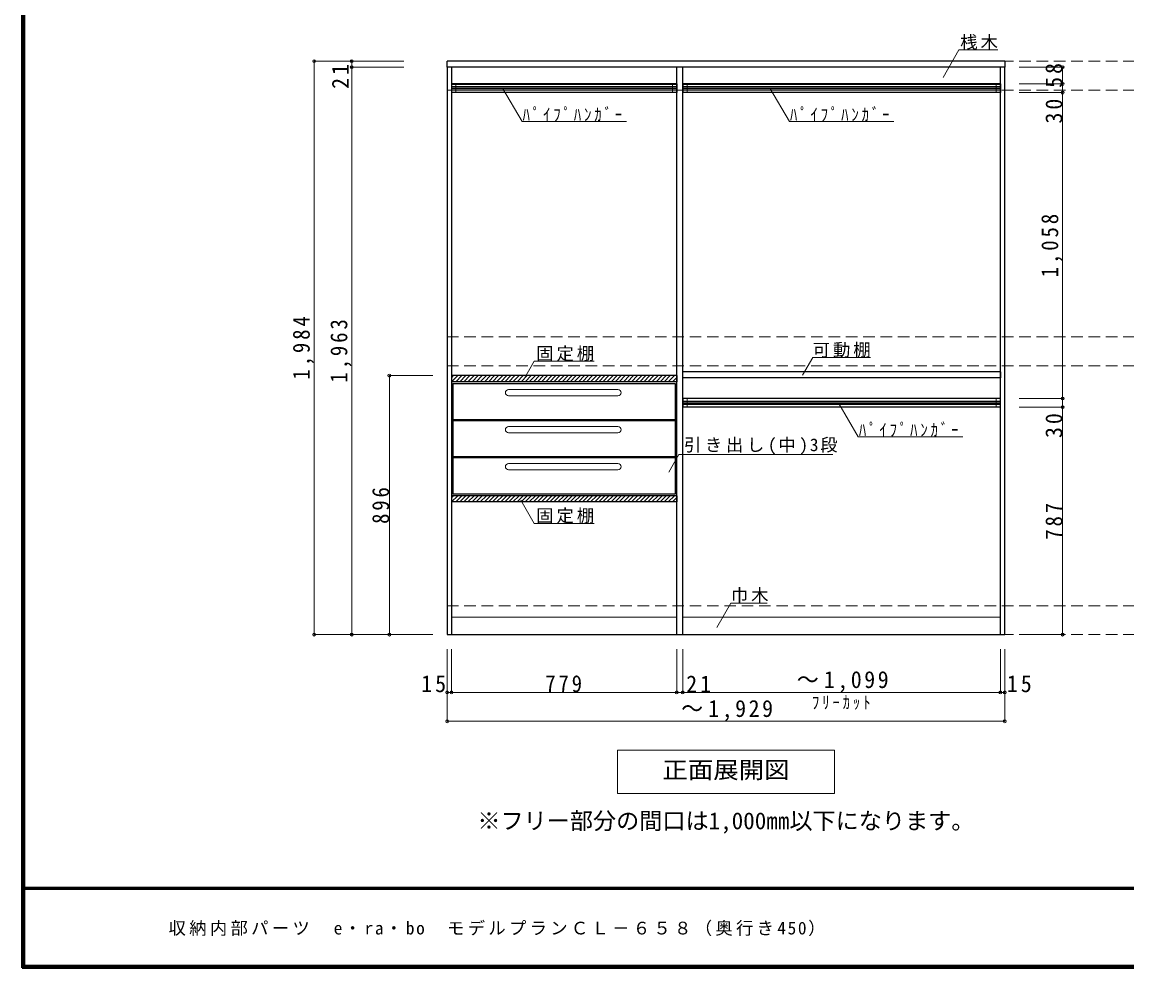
# Model space of a CAD drawing. Units: millimetres at full size, sheet at 1:20. Extents: x -3922 to 3878, y -2932 to 2722.
# Drawn here: x -3922 to -100, y -2864 to 408 of the extents above; entities that cross this region are included whole.
import ezdxf
from ezdxf.enums import TextEntityAlignment as Align

# ---------------------------------------------------------------- set-up
doc = ezdxf.new("R2010")
doc.units = ezdxf.units.MM
doc.header["$LTSCALE"] = 20
doc.header["$PDMODE"] = 32
doc.header["$PDSIZE"] = 10
doc.linetypes.add('DASHED2', pattern=[3, 2, -1])
for name, color, linetype, lineweight in [('0-2', 2, 'Continuous', 35), ('0-3_固定棚', 3, 'Continuous', 25), ('0-4_可動棚', 2, 'Continuous', 35), ('0-6_パイプハンガー', 4, 'Continuous', 9), ('0-7_桟木・巾木', 2, 'Continuous', 35), ('0-8', 7, 'Continuous', 18), ('0-A_文字', 7, 'Continuous', 18), ('0-B_寸法', 7, 'Continuous', 9), ('0-C_ハッチ', 4, 'Continuous', 9), ('F-1_枠', 6, 'Continuous', 40)]:
    doc.layers.add(name, color=color, linetype=linetype, lineweight=lineweight)
doc.layers.add('F-A_文字', color=7, linetype='Continuous')
doc.styles.add('ＭＳ ゴシック', font='')
doc.styles.get('ＭＳ ゴシック').set_extended_font_data('MS Gothic')

msp = doc.modelspace()

# ---------------------------------------------------------------- linework, layer by layer
at = {"layer": '0-2', "color": 3, "lineweight": 25}
for p, q in [((-2451.53, 251.73), (-2451.53, 272.73)), ((-522.53, 272.73), (-2451.53, 272.73)), ((-522.53, 272.73), (-522.53, 251.73)), ((-2451.53, 251.73), (-2451.53, -1711.27)), ((-522.53, 251.73), (-2451.53, 251.73)), ((-2436.53, 251.73), (-2436.53, -1711.27)), ((-1657.53, -1711.27), (-1657.53, 251.73)), ((-1636.53, -1711.27), (-1636.53, 251.73)), ((-537.53, -1711.27), (-537.53, 251.73)), ((-522.53, -1711.27), (-522.53, 251.73)), ((-2451.53, -1711.27), (-522.53, -1711.27))]:
    msp.add_line(p, q, dxfattribs=at)
at = {"layer": '0-3_固定棚'}
for p, q in [((-2436.53, -815.27), (-2436.53, -836.27)), ((-1657.53, -815.27), (-2436.53, -815.27)), ((-1657.53, -836.27), (-2436.53, -836.27)), ((-1657.53, -815.27), (-1657.53, -836.27)), ((-2436.53, -1231.27), (-2436.53, -1252.27)), ((-1657.53, -1231.27), (-2436.53, -1231.27)), ((-1657.53, -1252.27), (-2436.53, -1252.27)), ((-1657.53, -1231.27), (-1657.53, -1252.27))]:
    msp.add_line(p, q, dxfattribs=at)
at = {"layer": '0-4_可動棚', "color": 3, "lineweight": 25}
for q in [(-1636.53, -802.27), (-537.53, -823.27)]:
    msp.add_line((-537.53, -802.27), q, dxfattribs=at)
msp.add_lwpolyline([(-537.53, -823.27), (-1636.53, -823.27), (-1636.53, -802.27)], dxfattribs=at)
at = {"layer": '0-6_パイプハンガー', "color": 3, "lineweight": 25}
for p, q in [((-2436.53, 193.73), (-2436.53, 163.73)), ((-1657.53, 193.73), (-2436.53, 193.73)), ((-1657.53, 193.73), (-1657.53, 163.73)), ((-1636.53, 193.73), (-1636.53, 163.73)), ((-537.53, 193.73), (-1636.53, 193.73)), ((-537.53, 193.73), (-537.53, 163.73)), ((-1657.53, 163.73), (-2436.53, 163.73)), ((-537.53, 163.73), (-1636.53, 163.73)), ((-537.53, -894.27), (-1636.53, -894.27)), ((-1636.53, -894.27), (-1636.53, -924.27)), ((-537.53, -924.27), (-1636.53, -924.27))]:
    msp.add_line(p, q, dxfattribs=at)
at = {"layer": '0-6_パイプハンガー', "color": 7, "lineweight": 18}
for p, q in [((-2421.53, 193.73), (-2421.53, 163.73)), ((-1672.53, 193.73), (-1672.53, 163.73)), ((-1621.53, 193.73), (-1621.53, 163.73)), ((-552.53, 193.73), (-552.53, 163.73)), ((-1621.53, -894.27), (-1621.53, -924.27)), ((-552.53, -894.27), (-552.53, -924.27))]:
    msp.add_line(p, q, dxfattribs=at)
at = {"layer": '0-6_パイプハンガー'}
for p, q in [((-2436.53, 184.73), (-1657.53, 184.73)), ((-2436.53, 180.73), (-1657.53, 180.73)), ((-2436.53, 176.73), (-1657.53, 176.73)), ((-2436.53, 172.73), (-1657.53, 172.73)), ((-1636.53, 184.73), (-537.53, 184.73)), ((-1636.53, 180.73), (-537.53, 180.73)), ((-1636.53, 176.73), (-537.53, 176.73)), ((-1636.53, 172.73), (-537.53, 172.73)), ((-1636.53, -903.27), (-537.53, -903.27)), ((-1636.53, -907.27), (-537.53, -907.27)), ((-1636.53, -911.27), (-537.53, -911.27)), ((-1636.53, -915.27), (-537.53, -915.27))]:
    msp.add_line(p, q, dxfattribs=at)
at = {"layer": '0-7_桟木・巾木', "color": 7, "lineweight": 18}
for p, q in [((-1657.53, 191.73), (-2436.53, 191.73)), ((-537.53, 191.73), (-1636.53, 191.73)), ((-2436.53, -1651.27), (-1657.53, -1651.27)), ((-1636.53, -1651.27), (-537.53, -1651.27))]:
    msp.add_line(p, q, dxfattribs=at)
at = {"layer": '0-8'}
for p, q in [((-2239.03, -863.27), (-1861.03, -863.27)), ((-2239.03, -885.27), (-1861.03, -885.27)), ((-2239.03, -991.27), (-1861.03, -991.27)), ((-2239.03, -1013.27), (-1861.03, -1013.27)), ((-2239.03, -1119.27), (-1861.03, -1119.27)), ((-2239.03, -1141.27), (-1861.03, -1141.27)), ((-2431.53, -1224.27), (-2436.53, -1224.27)), ((-1662.53, -1224.27), (-1657.53, -1224.27))]:
    msp.add_line(p, q, dxfattribs=at)
at = {"layer": '0-8', "color": 3, "lineweight": 25}
for p, q in [((-1662.53, -843.27), (-1662.53, -1224.27)), ((-1662.53, -968.27), (-2431.53, -968.27)), ((-1662.53, -971.27), (-2431.53, -971.27)), ((-1662.53, -1096.27), (-2431.53, -1096.27)), ((-1662.53, -1099.27), (-2431.53, -1099.27)), ((-2431.53, -1224.27), (-1662.53, -1224.27))]:
    msp.add_line(p, q, dxfattribs=at)
at = {"layer": '0-8'}
for points in [[(-2431.53, -843.27), (-2436.53, -843.27), (-2436.53, -1224.27)], [(-1662.53, -843.27), (-1657.53, -843.27), (-1657.53, -1224.27)]]:
    msp.add_lwpolyline(points, dxfattribs=at)
at = {"layer": '0-8', "color": 3, "lineweight": 25}
msp.add_lwpolyline([(-1662.53, -843.27), (-2431.53, -843.27), (-2431.53, -1224.27)], dxfattribs=at)
at = {"layer": '0-8'}
for centre, start, end in [((-2239.03, -874.27), 90, 270), ((-1861.03, -874.27), 270, 90), ((-2239.03, -1002.27), 90, 270), ((-1861.03, -1002.27), 270, 90), ((-2239.03, -1130.27), 90, 270), ((-1861.03, -1130.27), 270, 90)]:
    msp.add_arc(centre, 11, start, end, dxfattribs=at)
at = {"layer": '0-A_文字'}
for p, q in [((-735.94, 216.5), (-681.12, 311.47)), ((-546.53, 311.47), (-681.12, 311.47)), ((-1222.05, -813.79), (-1187.03, -753.14)), ((-987.03, -753.14), (-1187.03, -753.14)), ((-2185.64, -826.33), (-2150.62, -765.68)), ((-1943.44, -765.68), (-2150.62, -765.68)), ((-1685.22, -1149.49), (-1649.93, -1088.36)), ((-1116.87, -1088.36), (-1649.93, -1088.36)), ((-1519.07, -1686.83), (-1470.32, -1602.39)), ((-1470.32, -1602.39), (-1344.29, -1602.39)), ((-1112.03, -2111.27), (-1112.03, -2261.27)), ((-1862.03, -2261.27), (-1112.03, -2261.27))]:
    msp.add_line(p, q, dxfattribs=at)
for points in [[(-1831.07, 63.73), (-2192.58, 63.73), (-2259.54, 179.71)], [(-906.28, 63.73), (-1267.78, 63.73), (-1334.74, 179.71)], [(-667.76, -1027.12), (-1029.27, -1027.12), (-1096.23, -911.14)], [(-1943.44, -1326.74), (-2150.62, -1326.74), (-2197.1, -1246.23)], [(-1112.03, -2111.27), (-1862.03, -2111.27), (-1862.03, -2261.27)]]:
    msp.add_lwpolyline(points, dxfattribs=at)
at = {"layer": '0-B_寸法', "color": 4}
for p, q in [((-2911.53, 272.73), (-2911.53, -1711.27)), ((-2911.53, 272.73), (-2781.53, 272.73)), ((-2781.53, 272.73), (-2781.53, 251.73)), ((-2781.53, 272.73), (-2601.53, 272.73)), ((-2781.53, 251.73), (-2601.53, 251.73)), ((-2781.53, 251.73), (-2781.53, -1711.27)), ((-322.53, 251.73), (-472.53, 251.73)), ((-322.53, 193.73), (-322.53, 251.73)), ((-322.53, 193.73), (-472.53, 193.73)), ((-322.53, 163.73), (-322.53, 193.73)), ((-322.53, 163.73), (-472.53, 163.73)), ((-322.53, -894.27), (-322.53, 163.73)), ((-2651.53, -815.27), (-2501.53, -815.27)), ((-2651.53, -1711.27), (-2651.53, -815.27)), ((-322.53, -894.27), (-472.53, -894.27)), ((-322.53, -924.27), (-322.53, -894.27)), ((-322.53, -924.27), (-472.53, -924.27)), ((-322.53, -1711.27), (-322.53, -924.27)), ((-2911.53, -1711.27), (-2781.53, -1711.27)), ((-2781.53, -1711.27), (-2501.53, -1711.27)), ((-322.53, -1711.27), (-472.53, -1711.27)), ((-2451.53, -1911.27), (-2451.53, -1761.27)), ((-2436.53, -1911.27), (-2436.53, -1761.27)), ((-1657.53, -1911.27), (-1657.53, -1761.27)), ((-1636.53, -1911.27), (-1636.53, -1761.27)), ((-537.53, -1911.27), (-537.53, -1761.27)), ((-522.53, -1911.27), (-522.53, -1761.27)), ((-2436.53, -1911.27), (-2451.53, -1911.27)), ((-2451.53, -2011.27), (-2451.53, -1911.27)), ((-1657.53, -1911.27), (-2436.53, -1911.27)), ((-1636.53, -1911.27), (-1657.53, -1911.27)), ((-537.53, -1911.27), (-1636.53, -1911.27)), ((-522.53, -1911.27), (-537.53, -1911.27)), ((-522.53, -2011.27), (-522.53, -1911.27)), ((-2451.53, -2011.27), (-522.53, -2011.27))]:
    msp.add_line(p, q, dxfattribs=at)
at = {"layer": '0-B_寸法', "color": 4, "linetype": 'DASHED2'}
for p, q in [((2567.47, 272.73), (-2451.53, 272.73)), ((2567.47, 172.73), (-2451.53, 172.73)), ((2567.47, -681.27), (-2451.53, -681.27)), ((2567.47, -781.27), (-2451.53, -781.27)), ((2567.47, -1611.27), (-2451.53, -1611.27)), ((2567.47, -1711.27), (-2451.53, -1711.27))]:
    msp.add_line(p, q, dxfattribs=at)
at = {"layer": '0-B_寸法'}
for p in [(-2911.53, 272.73), (-2781.53, 272.73), (-2781.53, 251.73), (-322.53, 251.73), (-322.53, 193.73), (-322.53, 163.73), (-2651.53, -815.27), (-322.53, -894.27), (-322.53, -924.27), (-2911.53, -1711.27), (-2781.53, -1711.27), (-2651.53, -1711.27), (-322.53, -1711.27), (-2451.53, -1911.27), (-2436.53, -1911.27), (-1657.53, -1911.27), (-1636.53, -1911.27), (-537.53, -1911.27), (-522.53, -1911.27), (-2451.53, -2011.27), (-522.53, -2011.27)]:
    msp.add_point(p, dxfattribs=at)
at = {"layer": '0-C_ハッチ'}
for p, q in [((-2436.53, -822.63), (-2429.17, -815.27)), ((-2436.03, -836.27), (-2415.03, -815.27)), ((-2421.88, -836.27), (-2400.88, -815.27)), ((-2407.74, -836.27), (-2386.74, -815.27)), ((-2393.6, -836.27), (-2372.6, -815.27)), ((-2379.46, -836.27), (-2358.46, -815.27)), ((-2365.32, -836.27), (-2344.32, -815.27)), ((-2351.17, -836.27), (-2330.17, -815.27)), ((-2337.03, -836.27), (-2316.03, -815.27)), ((-2322.89, -836.27), (-2301.89, -815.27)), ((-2308.75, -836.27), (-2287.75, -815.27)), ((-2294.61, -836.27), (-2273.61, -815.27)), ((-2280.46, -836.27), (-2259.46, -815.27)), ((-2266.32, -836.27), (-2245.32, -815.27)), ((-2252.18, -836.27), (-2231.18, -815.27)), ((-2238.04, -836.27), (-2217.04, -815.27)), ((-2223.89, -836.27), (-2202.89, -815.27)), ((-2209.75, -836.27), (-2188.75, -815.27)), ((-2195.61, -836.27), (-2174.61, -815.27)), ((-2181.47, -836.27), (-2160.47, -815.27)), ((-2167.33, -836.27), (-2146.33, -815.27)), ((-2153.18, -836.27), (-2132.18, -815.27)), ((-2139.04, -836.27), (-2118.04, -815.27)), ((-2124.9, -836.27), (-2103.9, -815.27)), ((-2110.76, -836.27), (-2089.76, -815.27)), ((-2096.62, -836.27), (-2075.62, -815.27)), ((-2082.47, -836.27), (-2061.47, -815.27)), ((-2068.33, -836.27), (-2047.33, -815.27)), ((-2054.19, -836.27), (-2033.19, -815.27)), ((-2040.05, -836.27), (-2019.05, -815.27)), ((-2025.9, -836.27), (-2004.9, -815.27)), ((-2011.76, -836.27), (-1990.76, -815.27)), ((-1997.62, -836.27), (-1976.62, -815.27)), ((-1983.48, -836.27), (-1962.48, -815.27)), ((-1969.34, -836.27), (-1948.34, -815.27)), ((-1955.19, -836.27), (-1934.19, -815.27)), ((-1941.05, -836.27), (-1920.05, -815.27)), ((-1926.91, -836.27), (-1905.91, -815.27)), ((-1912.77, -836.27), (-1891.77, -815.27)), ((-1898.63, -836.27), (-1877.63, -815.27)), ((-1884.48, -836.27), (-1863.48, -815.27)), ((-1870.34, -836.27), (-1849.34, -815.27)), ((-1856.2, -836.27), (-1835.2, -815.27)), ((-1842.06, -836.27), (-1821.06, -815.27)), ((-1827.91, -836.27), (-1806.91, -815.27)), ((-1813.77, -836.27), (-1792.77, -815.27)), ((-1799.63, -836.27), (-1778.63, -815.27)), ((-1785.49, -836.27), (-1764.49, -815.27)), ((-1771.35, -836.27), (-1750.35, -815.27)), ((-1757.2, -836.27), (-1736.2, -815.27)), ((-1743.06, -836.27), (-1722.06, -815.27)), ((-1728.92, -836.27), (-1707.92, -815.27)), ((-1714.78, -836.27), (-1693.78, -815.27)), ((-1700.64, -836.27), (-1679.64, -815.27)), ((-1686.49, -836.27), (-1665.49, -815.27)), ((-1672.35, -836.27), (-1657.53, -821.45)), ((-1658.21, -836.27), (-1657.53, -835.59)), ((-2436.53, -1238.63), (-2429.17, -1231.27)), ((-2436.03, -1252.27), (-2415.03, -1231.27)), ((-2421.88, -1252.27), (-2400.88, -1231.27)), ((-2407.74, -1252.27), (-2386.74, -1231.27)), ((-2393.6, -1252.27), (-2372.6, -1231.27)), ((-2379.46, -1252.27), (-2358.46, -1231.27)), ((-2365.32, -1252.27), (-2344.32, -1231.27)), ((-2351.17, -1252.27), (-2330.17, -1231.27)), ((-2337.03, -1252.27), (-2316.03, -1231.27)), ((-2322.89, -1252.27), (-2301.89, -1231.27)), ((-2308.75, -1252.27), (-2287.75, -1231.27)), ((-2294.61, -1252.27), (-2273.61, -1231.27)), ((-2280.46, -1252.27), (-2259.46, -1231.27)), ((-2266.32, -1252.27), (-2245.32, -1231.27)), ((-2252.18, -1252.27), (-2231.18, -1231.27)), ((-2238.04, -1252.27), (-2217.04, -1231.27)), ((-2223.89, -1252.27), (-2202.89, -1231.27)), ((-2209.75, -1252.27), (-2188.75, -1231.27)), ((-2195.61, -1252.27), (-2174.61, -1231.27)), ((-2181.47, -1252.27), (-2160.47, -1231.27)), ((-2167.33, -1252.27), (-2146.33, -1231.27)), ((-2153.18, -1252.27), (-2132.18, -1231.27)), ((-2139.04, -1252.27), (-2118.04, -1231.27)), ((-2124.9, -1252.27), (-2103.9, -1231.27)), ((-2110.76, -1252.27), (-2089.76, -1231.27)), ((-2096.62, -1252.27), (-2075.62, -1231.27)), ((-2082.47, -1252.27), (-2061.47, -1231.27)), ((-2068.33, -1252.27), (-2047.33, -1231.27)), ((-2054.19, -1252.27), (-2033.19, -1231.27)), ((-2040.05, -1252.27), (-2019.05, -1231.27)), ((-2025.9, -1252.27), (-2004.9, -1231.27)), ((-2011.76, -1252.27), (-1990.76, -1231.27)), ((-1997.62, -1252.27), (-1976.62, -1231.27)), ((-1983.48, -1252.27), (-1962.48, -1231.27)), ((-1969.34, -1252.27), (-1948.34, -1231.27)), ((-1955.19, -1252.27), (-1934.19, -1231.27)), ((-1941.05, -1252.27), (-1920.05, -1231.27)), ((-1926.91, -1252.27), (-1905.91, -1231.27)), ((-1912.77, -1252.27), (-1891.77, -1231.27)), ((-1898.63, -1252.27), (-1877.63, -1231.27)), ((-1884.48, -1252.27), (-1863.48, -1231.27)), ((-1870.34, -1252.27), (-1849.34, -1231.27)), ((-1856.2, -1252.27), (-1835.2, -1231.27)), ((-1842.06, -1252.27), (-1821.06, -1231.27)), ((-1827.91, -1252.27), (-1806.91, -1231.27)), ((-1813.77, -1252.27), (-1792.77, -1231.27)), ((-1799.63, -1252.27), (-1778.63, -1231.27)), ((-1785.49, -1252.27), (-1764.49, -1231.27)), ((-1771.35, -1252.27), (-1750.35, -1231.27)), ((-1757.2, -1252.27), (-1736.2, -1231.27)), ((-1743.06, -1252.27), (-1722.06, -1231.27)), ((-1728.92, -1252.27), (-1707.92, -1231.27)), ((-1714.78, -1252.27), (-1693.78, -1231.27)), ((-1700.64, -1252.27), (-1679.64, -1231.27)), ((-1686.49, -1252.27), (-1665.49, -1231.27)), ((-1672.35, -1252.27), (-1657.53, -1237.45)), ((-1658.21, -1252.27), (-1657.53, -1251.59))]:
    msp.add_line(p, q, dxfattribs=at)
at = {"layer": 'F-1_枠'}
for p, q in [((-3922.03, 2722.29), (-3922.03, -2864.37)), ((-3918.7, 2722.29), (-3918.7, -2864.37)), ((-3915.36, 2722.29), (-3915.36, -2864.37)), ((3877.97, -2587.71), (-3922.03, -2587.71)), ((3877.97, -2591.04), (-3922.03, -2591.04)), ((3877.97, -2857.71), (-3922.03, -2857.71)), ((3877.97, -2861.04), (-3922.03, -2861.04)), ((3877.97, -2864.37), (-3922.03, -2864.37))]:
    msp.add_line(p, q, dxfattribs=at)

# ---------------------------------------------------------------- texts
at = {"layer": '0-A_文字', "style": 'ＭＳ ゴシック', "width": 1.1}
msp.add_text('正面展開図', height=58.65, dxfattribs=at).set_placement((-1707.03, -2226.27), align=Align.BOTTOM_LEFT)
at = {"layer": '0-A_文字', "style": 'ＭＳ ゴシック'}
msp.add_text('※フリー部分の間口は1,000㎜以下になります。', height=58.65, dxfattribs=at).set_placement((-2347.03, -2402.33), align=Align.BOTTOM_LEFT)
at = {"layer": '0-A_文字', "char_height": 43.99, "attachment_point": 7, "style": 'ＭＳ ゴシック'}
for s, insert in [('\\T1.17;桟木', (-676.53, 311.47)), ('\\T1.39;\\W0.85;ﾊﾟｲﾌﾟﾊﾝｶﾞｰ', (-2190.63, 63.73)), ('\\T1.39;\\W0.85;ﾊﾟｲﾌﾟﾊﾝｶﾞｰ', (-1265.83, 63.73)), ('\\T1.17;固定棚', (-2143.44, -765.68)), ('\\T1.17;可動棚', (-1187.03, -753.14)), ('\\T1.39;\\W0.85;ﾊﾟｲﾌﾟﾊﾝｶﾞｰ', (-1027.32, -1027.12)), ('\\T1.21;引き出し(中)3段', (-1632.32, -1088.36)), ('\\T1.17;固定棚', (-2143.44, -1326.74)), ('\\T1.17;巾木', (-1470.32, -1602.39)), ('\\T1.39;\\W0.85;ﾌﾘｰｶｯﾄ', (-1189.53, -1971.27))]:
    msp.add_mtext(s, dxfattribs=dict(at, insert=insert))
at = {"layer": '0-B_寸法', "char_height": 58.65, "attachment_point": 7, "rotation": 90, "style": 'ＭＳ ゴシック'}
for s, insert in [('\\T1.27;\\W0.95;21', (-2791.92, 176.73)), ('\\T1.27;\\W0.95;58', (-322.53, 180.23)), ('\\T1.27;\\W0.95;30', (-322.53, 56.82)), ('\\T1.28;\\W0.9;1,058', (-322.53, -475.27)), ('\\T1.28;\\W0.9;1,984', (-2911.92, -829.27)), ('\\T1.28;\\W0.9;1,963', (-2781.92, -839.77)), ('\\T1.27;\\W0.95;30', (-322.53, -1031.18)), ('\\T1.27;\\W0.9;896', (-2651.53, -1328.27)), ('\\T1.27;\\W0.9;787', (-322.53, -1382.77))]:
    msp.add_mtext(s, dxfattribs=dict(at, insert=insert))
at = {"layer": '0-B_寸法', "char_height": 58.65, "attachment_point": 7, "style": 'ＭＳ ゴシック'}
for s, insert in [('\\T1.27;\\W0.95;15', (-2541.27, -1911.27)), ('\\T1.27;\\W0.9;779', (-2112.03, -1911.27)), ('\\T1.27;\\W0.95;21', (-1624.73, -1911.27)), ('\\T1.23;\\W0.95;～1,099', (-1242.03, -1911.27)), ('\\T1.27;\\W0.95;15', (-515.32, -1911.27)), ('\\T1.23;\\W0.95;～1,929', (-1642.03, -2011.27))]:
    msp.add_mtext(s, dxfattribs=dict(at, insert=insert))
at = {"layer": 'F-A_文字', "insert": (-3415.36, -2754.37), "char_height": 43.99, "attachment_point": 7, "style": 'ＭＳ ゴシック'}
msp.add_mtext('\\T1.19;収納内部パーツ\u3000e・ra・bo\u3000モデルプランＣＬ－６５８（奥行き450）', dxfattribs=at)

doc.saveas('drawing.dxf')
